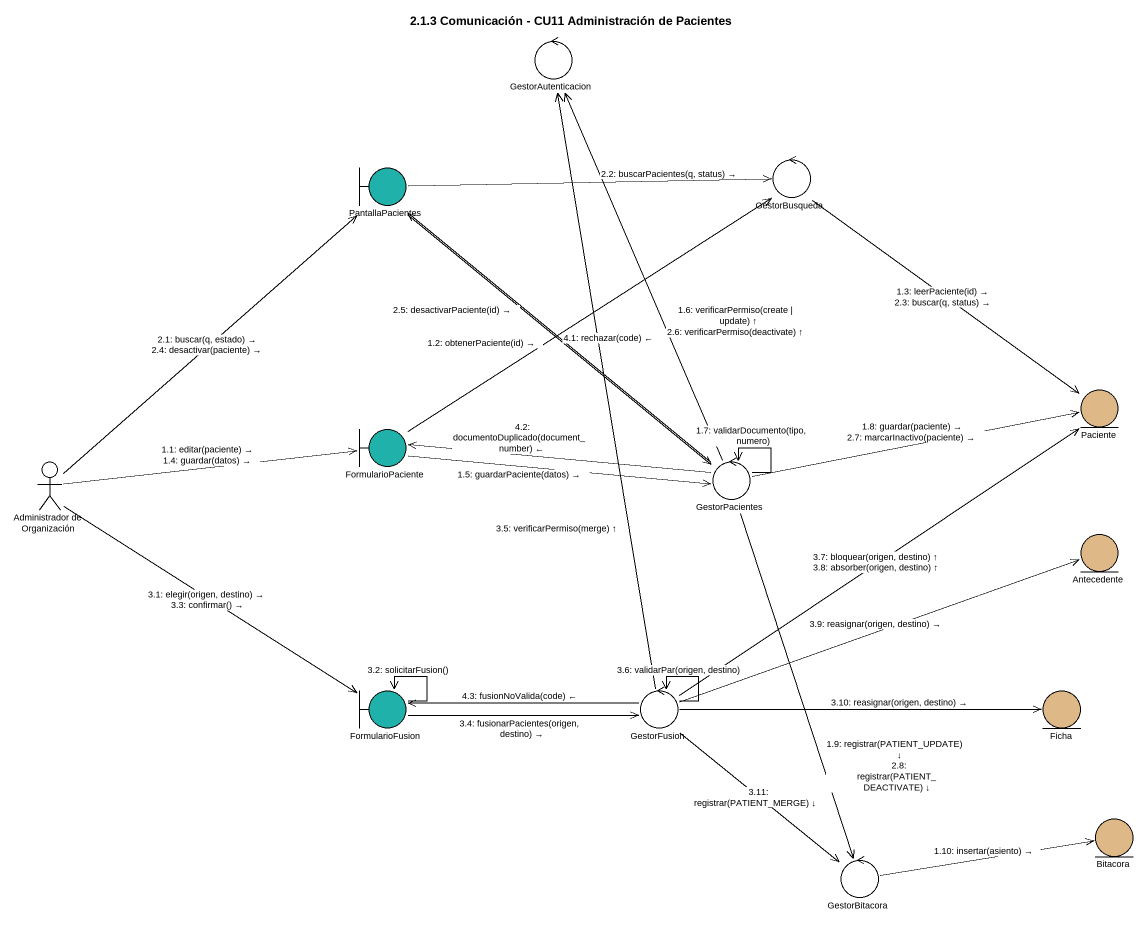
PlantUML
@startuml
title 2.1.3 Comunicación - CU11 Administración de Pacientes
control GestorAutenticacion
control GestorBusqueda
boundary PantallaPacientes #20B2AA
entity Paciente #DEB887
boundary FormularioPaciente #20B2AA
actor "Administrador de Organización" as Administrador_de
control GestorPacientes
entity Antecedente #DEB887
boundary FormularioFusion #20B2AA
control GestorFusion
entity Ficha #DEB887
entity Bitacora #DEB887
control GestorBitacora
Administrador_de -right-> FormularioPaciente : 1.1: editar(paciente) →\n1.4: guardar(datos) →
FormularioPaciente -up-> GestorBusqueda : 1.2: obtenerPaciente(id) →
GestorBusqueda --> Paciente : 1.3: leerPaciente(id) →\n2.3: buscar(q, status) →
FormularioPaciente -right-> GestorPacientes : 1.5: guardarPaciente(datos) →
GestorPacientes -up-> GestorAutenticacion : 1.6: verificarPermiso(create | update) ↑\n2.6: verificarPermiso(deactivate) ↑
GestorPacientes --> GestorPacientes : 1.7: validarDocumento(tipo, numero)
GestorPacientes -right-> Paciente : 1.8: guardar(paciente) →\n2.7: marcarInactivo(paciente) →
GestorPacientes --> GestorBitacora : 1.9: registrar(PATIENT_UPDATE) ↓\n2.8: registrar(PATIENT_DEACTIVATE) ↓
GestorBitacora -right-> Bitacora : 1.10: insertar(asiento) →
Administrador_de -up-> PantallaPacientes : 2.1: buscar(q, estado) →\n2.4: desactivar(paciente) →
PantallaPacientes -right-> GestorBusqueda : 2.2: buscarPacientes(q, status) →
PantallaPacientes --> GestorPacientes : 2.5: desactivarPaciente(id) →
Administrador_de --> FormularioFusion : 3.1: elegir(origen, destino) →\n3.3: confirmar() →
FormularioFusion --> FormularioFusion : 3.2: solicitarFusion()
FormularioFusion -right-> GestorFusion : 3.4: fusionarPacientes(origen, destino) →
GestorFusion -up-> GestorAutenticacion : 3.5: verificarPermiso(merge) ↑
GestorFusion --> GestorFusion : 3.6: validarPar(origen, destino)
GestorFusion -up-> Paciente : 3.7: bloquear(origen, destino) ↑\n3.8: absorber(origen, destino) ↑
GestorFusion -right-> Antecedente : 3.9: reasignar(origen, destino) →
GestorFusion -right-> Ficha : 3.10: reasignar(origen, destino) →
GestorFusion --> GestorBitacora : 3.11: registrar(PATIENT_MERGE) ↓
GestorPacientes -up-> PantallaPacientes : 4.1: rechazar(code) ←
GestorPacientes -left-> FormularioPaciente : 4.2: documentoDuplicado(document_number) ←
GestorFusion -left-> FormularioFusion : 4.3: fusionNoValida(code) ←
@enduml
